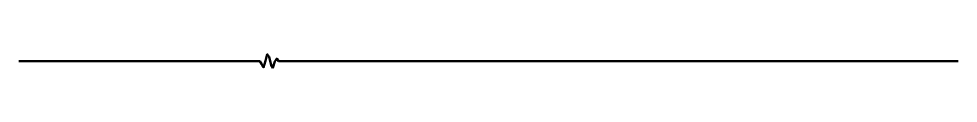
# Model space of a CAD drawing. Extents: x -47 to 452, y 172 to 669.
# Drawn here: x -47.1 to 451.9, y 172.5 to 179.7 of the extents above; entities that cross this region are included whole.
import ezdxf

# ---------------------------------------------------------------- set-up
doc = ezdxf.new("R2010")
doc.units = 0
doc.header["$MEASUREMENT"] = 0
doc.layers.add('Capa 1', color=7, linetype='Continuous', lineweight=0)

# ---------------------------------------------------------------- blocks, each defined once
blk = doc.blocks.new('Block_0')
at = {"layer": 'Capa 1', "color": 18, "lineweight": 50, "true_color": 0x000000}
blk.add_open_spline([(-47.14, 176.06), (-47.14, 176.06), (-46.14, 176.06), (-46.14, 176.06), (-46.14, 176.06), (-45.14, 176.06), (-45.14, 176.06), (-45.14, 176.06), (-44.14, 176.06), (-44.14, 176.06), (-44.14, 176.06), (-43.14, 176.06), (-43.14, 176.06), (-43.14, 176.06), (-42.14, 176.06), (-42.14, 176.06), (-42.14, 176.06), (-41.14, 176.06), (-41.14, 176.06), (-41.14, 176.06), (-40.14, 176.06), (-40.14, 176.06), (-40.14, 176.06), (-39.14, 176.06), (-39.14, 176.06), (-39.14, 176.06), (-38.14, 176.06), (-38.14, 176.06), (-38.14, 176.06), (-37.14, 176.06), (-37.14, 176.06), (-37.14, 176.06), (-36.14, 176.06), (-36.14, 176.06), (-36.14, 176.06), (-35.14, 176.06), (-35.14, 176.06), (-35.14, 176.06), (-34.14, 176.06), (-34.14, 176.06), (-34.14, 176.06), (-33.14, 176.06), (-33.14, 176.06), (-33.14, 176.06), (-32.14, 176.06), (-32.14, 176.06), (-32.14, 176.06), (-31.14, 176.06), (-31.14, 176.06), (-31.14, 176.06), (-30.14, 176.06), (-30.14, 176.06), (-30.14, 176.06), (-29.14, 176.06), (-29.14, 176.06), (-29.14, 176.06), (-28.14, 176.06), (-28.14, 176.06), (-28.14, 176.06), (-27.14, 176.06), (-27.14, 176.06), (-27.14, 176.06), (-26.14, 176.06), (-26.14, 176.06), (-26.14, 176.06), (-25.14, 176.06), (-25.14, 176.06), (-25.14, 176.06), (-24.14, 176.06), (-24.14, 176.06), (-24.14, 176.06), (-23.14, 176.06), (-23.14, 176.06), (-23.14, 176.06), (-22.14, 176.06), (-22.14, 176.06), (-22.14, 176.06), (-21.14, 176.06), (-21.14, 176.06), (-21.14, 176.06), (-20.14, 176.06), (-20.14, 176.06), (-20.14, 176.06), (-19.14, 176.06), (-19.14, 176.06), (-19.14, 176.06), (-18.14, 176.06), (-18.14, 176.06), (-18.14, 176.06), (-17.14, 176.06), (-17.14, 176.06), (-17.14, 176.06), (-16.14, 176.06), (-16.14, 176.06), (-16.14, 176.06), (-15.14, 176.06), (-15.14, 176.06), (-15.14, 176.06), (-14.14, 176.06), (-14.14, 176.06), (-14.14, 176.06), (-13.14, 176.06), (-13.14, 176.06), (-13.14, 176.06), (-12.14, 176.06), (-12.14, 176.06), (-12.14, 176.06), (-11.14, 176.06), (-11.14, 176.06), (-11.14, 176.06), (-10.14, 176.06), (-10.14, 176.06), (-10.14, 176.06), (-9.14, 176.06), (-9.14, 176.06), (-9.14, 176.06), (-8.14, 176.06), (-8.14, 176.06), (-8.14, 176.06), (-7.14, 176.06), (-7.14, 176.06), (-7.14, 176.06), (-6.14, 176.06), (-6.14, 176.06), (-6.14, 176.06), (-5.14, 176.06), (-5.14, 176.06), (-5.14, 176.06), (-4.14, 176.06), (-4.14, 176.06), (-4.14, 176.06), (-3.14, 176.06), (-3.14, 176.06), (-3.14, 176.06), (-2.14, 176.06), (-2.14, 176.06), (-2.14, 176.06), (-1.14, 176.06), (-1.14, 176.06), (-1.14, 176.06), (-0.14, 176.06), (-0.14, 176.06), (-0.14, 176.06), (0.86, 176.06), (0.86, 176.06), (0.86, 176.06), (1.86, 176.06), (1.86, 176.06), (1.86, 176.06), (2.86, 176.06), (2.86, 176.06), (2.86, 176.06), (3.86, 176.06), (3.86, 176.06), (3.86, 176.06), (4.86, 176.06), (4.86, 176.06), (4.86, 176.06), (5.86, 176.06), (5.86, 176.06), (5.86, 176.06), (6.86, 176.06), (6.86, 176.06), (6.86, 176.06), (7.86, 176.06), (7.86, 176.06), (7.86, 176.06), (8.86, 176.06), (8.86, 176.06), (8.86, 176.06), (9.86, 176.06), (9.86, 176.06), (9.86, 176.06), (10.86, 176.06), (10.86, 176.06), (10.86, 176.06), (11.86, 176.06), (11.86, 176.06), (11.86, 176.06), (12.86, 176.06), (12.86, 176.06), (12.86, 176.06), (13.86, 176.06), (13.86, 176.06), (13.86, 176.06), (14.86, 176.06), (14.86, 176.06), (14.86, 176.06), (15.86, 176.06), (15.86, 176.06), (15.86, 176.06), (16.86, 176.06), (16.86, 176.06), (16.86, 176.06), (17.86, 176.06), (17.86, 176.06), (17.86, 176.06), (18.86, 176.06), (18.86, 176.06), (18.86, 176.06), (19.86, 176.06), (19.86, 176.06), (19.86, 176.06), (20.86, 176.06), (20.86, 176.06), (20.86, 176.06), (21.86, 176.06), (21.86, 176.06), (21.86, 176.06), (22.86, 176.06), (22.86, 176.06), (22.86, 176.06), (23.86, 176.06), (23.86, 176.06), (23.86, 176.06), (24.86, 176.06), (24.86, 176.06), (24.86, 176.06), (25.86, 176.06), (25.86, 176.06), (25.86, 176.06), (26.86, 176.06), (26.86, 176.06), (26.86, 176.06), (27.86, 176.06), (27.86, 176.06), (27.86, 176.06), (28.86, 176.06), (28.86, 176.06), (28.86, 176.06), (29.86, 176.06), (29.86, 176.06), (29.86, 176.06), (30.86, 176.06), (30.86, 176.06), (30.86, 176.06), (31.86, 176.06), (31.86, 176.06), (31.86, 176.06), (32.86, 176.06), (32.86, 176.06), (32.86, 176.06), (33.86, 176.06), (33.86, 176.06), (33.86, 176.06), (34.86, 176.06), (34.86, 176.06), (34.86, 176.06), (35.86, 176.06), (35.86, 176.06), (35.86, 176.06), (36.86, 176.06), (36.86, 176.06), (36.86, 176.06), (37.86, 176.06), (37.86, 176.06), (37.86, 176.06), (38.86, 176.06), (38.86, 176.06), (38.86, 176.06), (39.86, 176.06), (39.86, 176.06), (39.86, 176.06), (40.86, 176.06), (40.86, 176.06), (40.86, 176.06), (41.86, 176.06), (41.86, 176.06), (41.86, 176.06), (42.86, 176.06), (42.86, 176.06), (42.86, 176.06), (43.86, 176.06), (43.86, 176.06), (43.86, 176.06), (44.86, 176.06), (44.86, 176.06), (44.86, 176.06), (45.86, 176.06), (45.86, 176.06), (45.86, 176.06), (46.86, 176.06), (46.86, 176.06), (46.86, 176.06), (47.86, 176.06), (47.86, 176.06), (47.86, 176.06), (48.86, 176.06), (48.86, 176.06), (48.86, 176.06), (49.86, 176.06), (49.86, 176.06), (49.86, 176.06), (50.86, 176.06), (50.86, 176.06), (50.86, 176.06), (51.86, 176.06), (51.86, 176.06), (51.86, 176.06), (52.86, 176.06), (52.86, 176.06), (52.86, 176.06), (53.86, 176.06), (53.86, 176.06), (53.86, 176.06), (54.86, 176.06), (54.86, 176.06), (54.86, 176.06), (55.86, 176.06), (55.86, 176.06), (55.86, 176.06), (56.86, 176.06), (56.86, 176.06), (56.86, 176.06), (57.86, 176.06), (57.86, 176.06), (57.86, 176.06), (58.86, 176.06), (58.86, 176.06), (58.86, 176.06), (59.86, 176.06), (59.86, 176.06), (59.86, 176.06), (60.86, 176.06), (60.86, 176.06), (60.86, 176.06), (61.86, 176.06), (61.86, 176.06), (61.86, 176.06), (62.86, 176.06), (62.86, 176.06), (62.86, 176.06), (63.86, 176.06), (63.86, 176.06), (63.86, 176.06), (64.86, 176.06), (64.86, 176.06), (64.86, 176.06), (65.86, 176.06), (65.86, 176.06), (65.86, 176.06), (66.86, 176.06), (66.86, 176.06), (66.86, 176.06), (67.86, 176.06), (67.86, 176.06), (67.86, 176.06), (68.86, 176.06), (68.86, 176.06), (68.86, 176.06), (69.86, 176.06), (69.86, 176.06), (69.86, 176.06), (70.86, 176.06), (70.86, 176.06), (70.86, 176.06), (71.86, 176.06), (71.86, 176.06), (71.86, 176.06), (72.86, 176.06), (72.86, 176.06), (72.86, 176.06), (73.86, 176.06), (73.86, 176.06), (73.86, 176.06), (74.86, 176.06), (74.86, 176.06), (74.86, 176.06), (75.86, 176.06), (75.86, 176.06), (75.86, 176.06), (76.86, 176.06), (76.86, 176.06), (76.86, 176.06), (77.86, 176.06), (77.86, 176.06), (77.86, 176.06), (78.86, 176.06), (78.86, 176.06), (78.86, 176.06), (79.86, 176.06), (79.86, 176.06), (79.86, 176.06), (80.86, 176.06), (80.86, 176.06), (80.86, 176.06), (81.86, 174.66), (81.86, 174.66), (81.86, 174.66), (82.86, 172.67), (82.86, 172.67), (82.86, 172.67), (83.86, 176.12), (83.86, 176.12), (83.86, 176.12), (84.86, 179.66), (84.86, 179.66), (84.86, 179.66), (85.86, 178.22), (85.86, 178.22), (85.86, 178.22), (86.86, 173.81), (86.86, 173.81), (86.86, 173.81), (87.86, 172.5), (87.86, 172.5), (87.86, 172.5), (88.86, 175.84), (88.86, 175.84), (88.86, 175.84), (89.86, 177.36), (89.86, 177.36), (89.86, 177.36), (90.86, 176.06), (90.86, 176.06), (90.86, 176.06), (91.86, 176.06), (91.86, 176.06), (91.86, 176.06), (92.86, 176.06), (92.86, 176.06), (92.86, 176.06), (93.86, 176.06), (93.86, 176.06), (93.86, 176.06), (94.86, 176.06), (94.86, 176.06), (94.86, 176.06), (95.86, 176.06), (95.86, 176.06), (95.86, 176.06), (96.86, 176.06), (96.86, 176.06), (96.86, 176.06), (97.86, 176.06), (97.86, 176.06), (97.86, 176.06), (98.86, 176.06), (98.86, 176.06), (98.86, 176.06), (99.86, 176.06), (99.86, 176.06), (99.86, 176.06), (100.86, 176.06), (100.86, 176.06), (100.86, 176.06), (101.86, 176.06), (101.86, 176.06), (101.86, 176.06), (102.86, 176.06), (102.86, 176.06), (102.86, 176.06), (103.86, 176.06), (103.86, 176.06), (103.86, 176.06), (104.86, 176.06), (104.86, 176.06), (104.86, 176.06), (105.86, 176.06), (105.86, 176.06), (105.86, 176.06), (106.86, 176.06), (106.86, 176.06), (106.86, 176.06), (107.86, 176.06), (107.86, 176.06), (107.86, 176.06), (108.86, 176.06), (108.86, 176.06), (108.86, 176.06), (109.86, 176.06), (109.86, 176.06), (109.86, 176.06), (110.86, 176.06), (110.86, 176.06), (110.86, 176.06), (111.86, 176.06), (111.86, 176.06), (111.86, 176.06), (112.86, 176.06), (112.86, 176.06), (112.86, 176.06), (113.86, 176.06), (113.86, 176.06), (113.86, 176.06), (114.86, 176.06), (114.86, 176.06), (114.86, 176.06), (115.86, 176.06), (115.86, 176.06), (115.86, 176.06), (116.86, 176.06), (116.86, 176.06), (116.86, 176.06), (117.86, 176.06), (117.86, 176.06), (117.86, 176.06), (118.86, 176.06), (118.86, 176.06), (118.86, 176.06), (119.86, 176.06), (119.86, 176.06), (119.86, 176.06), (120.86, 176.06), (120.86, 176.06), (120.86, 176.06), (121.86, 176.06), (121.86, 176.06), (121.86, 176.06), (122.86, 176.06), (122.86, 176.06), (122.86, 176.06), (123.86, 176.06), (123.86, 176.06), (123.86, 176.06), (124.86, 176.06), (124.86, 176.06), (124.86, 176.06), (125.86, 176.06), (125.86, 176.06), (125.86, 176.06), (126.86, 176.06), (126.86, 176.06), (126.86, 176.06), (127.86, 176.06), (127.86, 176.06), (127.86, 176.06), (128.86, 176.06), (128.86, 176.06), (128.86, 176.06), (129.86, 176.06), (129.86, 176.06), (129.86, 176.06), (130.86, 176.06), (130.86, 176.06), (130.86, 176.06), (131.86, 176.06), (131.86, 176.06), (131.86, 176.06), (132.86, 176.06), (132.86, 176.06), (132.86, 176.06), (133.86, 176.06), (133.86, 176.06), (133.86, 176.06), (134.86, 176.06), (134.86, 176.06), (134.86, 176.06), (135.86, 176.06), (135.86, 176.06), (135.86, 176.06), (136.86, 176.06), (136.86, 176.06), (136.86, 176.06), (137.86, 176.06), (137.86, 176.06), (137.86, 176.06), (138.86, 176.06), (138.86, 176.06), (138.86, 176.06), (139.86, 176.06), (139.86, 176.06), (139.86, 176.06), (140.86, 176.06), (140.86, 176.06), (140.86, 176.06), (141.86, 176.06), (141.86, 176.06), (141.86, 176.06), (142.86, 176.06), (142.86, 176.06), (142.86, 176.06), (143.86, 176.06), (143.86, 176.06), (143.86, 176.06), (144.86, 176.06), (144.86, 176.06), (144.86, 176.06), (145.86, 176.06), (145.86, 176.06), (145.86, 176.06), (146.86, 176.06), (146.86, 176.06), (146.86, 176.06), (147.86, 176.06), (147.86, 176.06), (147.86, 176.06), (148.86, 176.06), (148.86, 176.06), (148.86, 176.06), (149.86, 176.06), (149.86, 176.06), (149.86, 176.06), (150.86, 176.06), (150.86, 176.06), (150.86, 176.06), (151.86, 176.06), (151.86, 176.06), (151.86, 176.06), (152.86, 176.06), (152.86, 176.06), (152.86, 176.06), (153.86, 176.06), (153.86, 176.06), (153.86, 176.06), (154.86, 176.06), (154.86, 176.06), (154.86, 176.06), (155.86, 176.06), (155.86, 176.06), (155.86, 176.06), (156.86, 176.06), (156.86, 176.06), (156.86, 176.06), (157.86, 176.06), (157.86, 176.06), (157.86, 176.06), (158.86, 176.06), (158.86, 176.06), (158.86, 176.06), (159.86, 176.06), (159.86, 176.06), (159.86, 176.06), (160.86, 176.06), (160.86, 176.06), (160.86, 176.06), (161.86, 176.06), (161.86, 176.06), (161.86, 176.06), (162.86, 176.06), (162.86, 176.06), (162.86, 176.06), (163.86, 176.06), (163.86, 176.06), (163.86, 176.06), (164.86, 176.06), (164.86, 176.06), (164.86, 176.06), (165.86, 176.06), (165.86, 176.06), (165.86, 176.06), (166.86, 176.06), (166.86, 176.06), (166.86, 176.06), (167.86, 176.06), (167.86, 176.06), (167.86, 176.06), (168.86, 176.06), (168.86, 176.06), (168.86, 176.06), (169.86, 176.06), (169.86, 176.06), (169.86, 176.06), (170.86, 176.06), (170.86, 176.06), (170.86, 176.06), (171.86, 176.06), (171.86, 176.06), (171.86, 176.06), (172.86, 176.06), (172.86, 176.06), (172.86, 176.06), (173.86, 176.06), (173.86, 176.06), (173.86, 176.06), (174.86, 176.06), (174.86, 176.06), (174.86, 176.06), (175.86, 176.06), (175.86, 176.06), (175.86, 176.06), (176.86, 176.06), (176.86, 176.06), (176.86, 176.06), (177.86, 176.06), (177.86, 176.06), (177.86, 176.06), (178.86, 176.06), (178.86, 176.06), (178.86, 176.06), (179.86, 176.06), (179.86, 176.06), (179.86, 176.06), (180.86, 176.06), (180.86, 176.06), (180.86, 176.06), (181.86, 176.06), (181.86, 176.06), (181.86, 176.06), (182.86, 176.06), (182.86, 176.06), (182.86, 176.06), (183.86, 176.06), (183.86, 176.06), (183.86, 176.06), (184.86, 176.06), (184.86, 176.06), (184.86, 176.06), (185.86, 176.06), (185.86, 176.06), (185.86, 176.06), (186.86, 176.06), (186.86, 176.06), (186.86, 176.06), (187.86, 176.06), (187.86, 176.06), (187.86, 176.06), (188.86, 176.06), (188.86, 176.06), (188.86, 176.06), (189.86, 176.06), (189.86, 176.06), (189.86, 176.06), (190.86, 176.06), (190.86, 176.06), (190.86, 176.06), (191.86, 176.06), (191.86, 176.06), (191.86, 176.06), (192.86, 176.06), (192.86, 176.06), (192.86, 176.06), (193.86, 176.06), (193.86, 176.06), (193.86, 176.06), (194.86, 176.06), (194.86, 176.06), (194.86, 176.06), (195.86, 176.06), (195.86, 176.06), (195.86, 176.06), (196.86, 176.06), (196.86, 176.06), (196.86, 176.06), (197.86, 176.06), (197.86, 176.06), (197.86, 176.06), (198.86, 176.06), (198.86, 176.06), (198.86, 176.06), (199.86, 176.06), (199.86, 176.06), (199.86, 176.06), (200.86, 176.06), (200.86, 176.06), (200.86, 176.06), (201.86, 176.06), (201.86, 176.06), (201.86, 176.06), (202.86, 176.06), (202.86, 176.06), (202.86, 176.06), (203.86, 176.06), (203.86, 176.06), (203.86, 176.06), (204.86, 176.06), (204.86, 176.06), (204.86, 176.06), (205.86, 176.06), (205.86, 176.06), (205.86, 176.06), (206.86, 176.06), (206.86, 176.06), (206.86, 176.06), (207.86, 176.06), (207.86, 176.06), (207.86, 176.06), (208.86, 176.06), (208.86, 176.06), (208.86, 176.06), (209.86, 176.06), (209.86, 176.06), (209.86, 176.06), (210.86, 176.06), (210.86, 176.06), (210.86, 176.06), (211.86, 176.06), (211.86, 176.06), (211.86, 176.06), (212.86, 176.06), (212.86, 176.06), (212.86, 176.06), (213.86, 176.06), (213.86, 176.06), (213.86, 176.06), (214.86, 176.06), (214.86, 176.06), (214.86, 176.06), (215.86, 176.06), (215.86, 176.06), (215.86, 176.06), (216.86, 176.06), (216.86, 176.06), (216.86, 176.06), (217.86, 176.06), (217.86, 176.06), (217.86, 176.06), (218.86, 176.06), (218.86, 176.06), (218.86, 176.06), (219.86, 176.06), (219.86, 176.06), (219.86, 176.06), (220.86, 176.06), (220.86, 176.06), (220.86, 176.06), (221.86, 176.06), (221.86, 176.06), (221.86, 176.06), (222.86, 176.06), (222.86, 176.06), (222.86, 176.06), (223.86, 176.06), (223.86, 176.06), (223.86, 176.06), (224.86, 176.06), (224.86, 176.06), (224.86, 176.06), (225.86, 176.06), (225.86, 176.06), (225.86, 176.06), (226.86, 176.06), (226.86, 176.06), (226.86, 176.06), (227.86, 176.06), (227.86, 176.06), (227.86, 176.06), (228.86, 176.06), (228.86, 176.06), (228.86, 176.06), (229.86, 176.06), (229.86, 176.06), (229.86, 176.06), (230.86, 176.06), (230.86, 176.06), (230.86, 176.06), (231.86, 176.06), (231.86, 176.06), (231.86, 176.06), (232.86, 176.06), (232.86, 176.06), (232.86, 176.06), (233.86, 176.06), (233.86, 176.06), (233.86, 176.06), (234.86, 176.06), (234.86, 176.06), (234.86, 176.06), (235.86, 176.06), (235.86, 176.06), (235.86, 176.06), (236.86, 176.06), (236.86, 176.06), (236.86, 176.06), (237.86, 176.06), (237.86, 176.06), (237.86, 176.06), (238.86, 176.06), (238.86, 176.06), (238.86, 176.06), (239.86, 176.06), (239.86, 176.06), (239.86, 176.06), (240.86, 176.06), (240.86, 176.06), (240.86, 176.06), (241.86, 176.06), (241.86, 176.06), (241.86, 176.06), (242.86, 176.06), (242.86, 176.06), (242.86, 176.06), (243.86, 176.06), (243.86, 176.06), (243.86, 176.06), (244.86, 176.06), (244.86, 176.06), (244.86, 176.06), (245.86, 176.06), (245.86, 176.06), (245.86, 176.06), (246.86, 176.06), (246.86, 176.06), (246.86, 176.06), (247.86, 176.06), (247.86, 176.06), (247.86, 176.06), (248.86, 176.06), (248.86, 176.06), (248.86, 176.06), (249.86, 176.06), (249.86, 176.06), (249.86, 176.06), (250.86, 176.06), (250.86, 176.06), (250.86, 176.06), (251.86, 176.06), (251.86, 176.06), (251.86, 176.06), (252.86, 176.06), (252.86, 176.06), (252.86, 176.06), (253.86, 176.06), (253.86, 176.06), (253.86, 176.06), (254.86, 176.06), (254.86, 176.06), (254.86, 176.06), (255.86, 176.06), (255.86, 176.06), (255.86, 176.06), (256.86, 176.06), (256.86, 176.06), (256.86, 176.06), (257.86, 176.06), (257.86, 176.06), (257.86, 176.06), (258.86, 176.06), (258.86, 176.06), (258.86, 176.06), (259.86, 176.06), (259.86, 176.06), (259.86, 176.06), (260.86, 176.06), (260.86, 176.06), (260.86, 176.06), (261.86, 176.06), (261.86, 176.06), (261.86, 176.06), (262.86, 176.06), (262.86, 176.06), (262.86, 176.06), (263.86, 176.06), (263.86, 176.06), (263.86, 176.06), (264.86, 176.06), (264.86, 176.06), (264.86, 176.06), (265.86, 176.06), (265.86, 176.06), (265.86, 176.06), (266.86, 176.06), (266.86, 176.06), (266.86, 176.06), (267.86, 176.06), (267.86, 176.06), (267.86, 176.06), (268.86, 176.06), (268.86, 176.06), (268.86, 176.06), (269.86, 176.06), (269.86, 176.06), (269.86, 176.06), (270.86, 176.06), (270.86, 176.06), (270.86, 176.06), (271.86, 176.06), (271.86, 176.06), (271.86, 176.06), (272.86, 176.06), (272.86, 176.06), (272.86, 176.06), (273.86, 176.06), (273.86, 176.06), (273.86, 176.06), (274.86, 176.06), (274.86, 176.06), (274.86, 176.06), (275.86, 176.06), (275.86, 176.06), (275.86, 176.06), (276.86, 176.06), (276.86, 176.06), (276.86, 176.06), (277.86, 176.06), (277.86, 176.06), (277.86, 176.06), (278.86, 176.06), (278.86, 176.06), (278.86, 176.06), (279.86, 176.06), (279.86, 176.06), (279.86, 176.06), (280.86, 176.06), (280.86, 176.06), (280.86, 176.06), (281.86, 176.06), (281.86, 176.06), (281.86, 176.06), (282.86, 176.06), (282.86, 176.06), (282.86, 176.06), (283.86, 176.06), (283.86, 176.06), (283.86, 176.06), (284.86, 176.06), (284.86, 176.06), (284.86, 176.06), (285.86, 176.06), (285.86, 176.06), (285.86, 176.06), (286.86, 176.06), (286.86, 176.06), (286.86, 176.06), (287.86, 176.06), (287.86, 176.06), (287.86, 176.06), (288.86, 176.06), (288.86, 176.06), (288.86, 176.06), (289.86, 176.06), (289.86, 176.06), (289.86, 176.06), (290.86, 176.06), (290.86, 176.06), (290.86, 176.06), (291.86, 176.06), (291.86, 176.06), (291.86, 176.06), (292.86, 176.06), (292.86, 176.06), (292.86, 176.06), (293.86, 176.06), (293.86, 176.06), (293.86, 176.06), (294.86, 176.06), (294.86, 176.06), (294.86, 176.06), (295.86, 176.06), (295.86, 176.06), (295.86, 176.06), (296.86, 176.06), (296.86, 176.06), (296.86, 176.06), (297.86, 176.06), (297.86, 176.06), (297.86, 176.06), (298.86, 176.06), (298.86, 176.06), (298.86, 176.06), (299.86, 176.06), (299.86, 176.06), (299.86, 176.06), (300.86, 176.06), (300.86, 176.06), (300.86, 176.06), (301.86, 176.06), (301.86, 176.06), (301.86, 176.06), (302.86, 176.06), (302.86, 176.06), (302.86, 176.06), (303.86, 176.06), (303.86, 176.06), (303.86, 176.06), (304.86, 176.06), (304.86, 176.06), (304.86, 176.06), (305.86, 176.06), (305.86, 176.06), (305.86, 176.06), (306.86, 176.06), (306.86, 176.06), (306.86, 176.06), (307.86, 176.06), (307.86, 176.06), (307.86, 176.06), (308.86, 176.06), (308.86, 176.06), (308.86, 176.06), (309.86, 176.06), (309.86, 176.06), (309.86, 176.06), (310.86, 176.06), (310.86, 176.06), (310.86, 176.06), (311.86, 176.06), (311.86, 176.06), (311.86, 176.06), (312.86, 176.06), (312.86, 176.06), (312.86, 176.06), (313.86, 176.06), (313.86, 176.06), (313.86, 176.06), (314.86, 176.06), (314.86, 176.06), (314.86, 176.06), (315.86, 176.06), (315.86, 176.06), (315.86, 176.06), (316.86, 176.06), (316.86, 176.06), (316.86, 176.06), (317.86, 176.06), (317.86, 176.06), (317.86, 176.06), (318.86, 176.06), (318.86, 176.06), (318.86, 176.06), (319.86, 176.06), (319.86, 176.06), (319.86, 176.06), (320.86, 176.06), (320.86, 176.06), (320.86, 176.06), (321.86, 176.06), (321.86, 176.06), (321.86, 176.06), (322.86, 176.06), (322.86, 176.06), (322.86, 176.06), (323.86, 176.06), (323.86, 176.06), (323.86, 176.06), (324.86, 176.06), (324.86, 176.06), (324.86, 176.06), (325.86, 176.06), (325.86, 176.06), (325.86, 176.06), (326.86, 176.06), (326.86, 176.06), (326.86, 176.06), (327.86, 176.06), (327.86, 176.06), (327.86, 176.06), (328.86, 176.06), (328.86, 176.06), (328.86, 176.06), (329.86, 176.06), (329.86, 176.06), (329.86, 176.06), (330.86, 176.06), (330.86, 176.06), (330.86, 176.06), (331.86, 176.06), (331.86, 176.06), (331.86, 176.06), (332.86, 176.06), (332.86, 176.06), (332.86, 176.06), (333.86, 176.06), (333.86, 176.06), (333.86, 176.06), (334.86, 176.06), (334.86, 176.06), (334.86, 176.06), (335.86, 176.06), (335.86, 176.06), (335.86, 176.06), (336.86, 176.06), (336.86, 176.06), (336.86, 176.06), (337.86, 176.06), (337.86, 176.06), (337.86, 176.06), (338.86, 176.06), (338.86, 176.06), (338.86, 176.06), (339.86, 176.06), (339.86, 176.06), (339.86, 176.06), (340.86, 176.06), (340.86, 176.06), (340.86, 176.06), (341.86, 176.06), (341.86, 176.06), (341.86, 176.06), (342.86, 176.06), (342.86, 176.06), (342.86, 176.06), (343.86, 176.06), (343.86, 176.06), (343.86, 176.06), (344.86, 176.06), (344.86, 176.06), (344.86, 176.06), (345.86, 176.06), (345.86, 176.06), (345.86, 176.06), (346.86, 176.06), (346.86, 176.06), (346.86, 176.06), (347.86, 176.06), (347.86, 176.06), (347.86, 176.06), (348.86, 176.06), (348.86, 176.06), (348.86, 176.06), (349.86, 176.06), (349.86, 176.06), (349.86, 176.06), (350.86, 176.06), (350.86, 176.06), (350.86, 176.06), (351.86, 176.06), (351.86, 176.06), (351.86, 176.06), (352.86, 176.06), (352.86, 176.06), (352.86, 176.06), (353.86, 176.06), (353.86, 176.06), (353.86, 176.06), (354.86, 176.06), (354.86, 176.06), (354.86, 176.06), (355.86, 176.06), (355.86, 176.06), (355.86, 176.06), (356.86, 176.06), (356.86, 176.06), (356.86, 176.06), (357.86, 176.06), (357.86, 176.06), (357.86, 176.06), (358.86, 176.06), (358.86, 176.06), (358.86, 176.06), (359.86, 176.06), (359.86, 176.06), (359.86, 176.06), (360.86, 176.06), (360.86, 176.06), (360.86, 176.06), (361.86, 176.06), (361.86, 176.06), (361.86, 176.06), (362.86, 176.06), (362.86, 176.06), (362.86, 176.06), (363.86, 176.06), (363.86, 176.06), (363.86, 176.06), (364.86, 176.06), (364.86, 176.06), (364.86, 176.06), (365.86, 176.06), (365.86, 176.06), (365.86, 176.06), (366.86, 176.06), (366.86, 176.06), (366.86, 176.06), (367.86, 176.06), (367.86, 176.06), (367.86, 176.06), (368.86, 176.06), (368.86, 176.06), (368.86, 176.06), (369.86, 176.06), (369.86, 176.06), (369.86, 176.06), (370.86, 176.06), (370.86, 176.06), (370.86, 176.06), (371.86, 176.06), (371.86, 176.06), (371.86, 176.06), (372.86, 176.06), (372.86, 176.06), (372.86, 176.06), (373.86, 176.06), (373.86, 176.06), (373.86, 176.06), (374.86, 176.06), (374.86, 176.06), (374.86, 176.06), (375.86, 176.06), (375.86, 176.06), (375.86, 176.06), (376.86, 176.06), (376.86, 176.06), (376.86, 176.06), (377.86, 176.06), (377.86, 176.06), (377.86, 176.06), (378.86, 176.06), (378.86, 176.06), (378.86, 176.06), (379.86, 176.06), (379.86, 176.06), (379.86, 176.06), (380.86, 176.06), (380.86, 176.06), (380.86, 176.06), (381.86, 176.06), (381.86, 176.06), (381.86, 176.06), (382.86, 176.06), (382.86, 176.06), (382.86, 176.06), (383.86, 176.06), (383.86, 176.06), (383.86, 176.06), (384.86, 176.06), (384.86, 176.06), (384.86, 176.06), (385.86, 176.06), (385.86, 176.06), (385.86, 176.06), (386.86, 176.06), (386.86, 176.06), (386.86, 176.06), (387.86, 176.06), (387.86, 176.06), (387.86, 176.06), (388.86, 176.06), (388.86, 176.06), (388.86, 176.06), (389.86, 176.06), (389.86, 176.06), (389.86, 176.06), (390.86, 176.06), (390.86, 176.06), (390.86, 176.06), (391.86, 176.06), (391.86, 176.06), (391.86, 176.06), (392.86, 176.06), (392.86, 176.06), (392.86, 176.06), (393.86, 176.06), (393.86, 176.06), (393.86, 176.06), (394.86, 176.06), (394.86, 176.06), (394.86, 176.06), (395.86, 176.06), (395.86, 176.06), (395.86, 176.06), (396.86, 176.06), (396.86, 176.06), (396.86, 176.06), (397.86, 176.06), (397.86, 176.06), (397.86, 176.06), (398.86, 176.06), (398.86, 176.06), (398.86, 176.06), (399.86, 176.06), (399.86, 176.06), (399.86, 176.06), (400.86, 176.06), (400.86, 176.06), (400.86, 176.06), (401.86, 176.06), (401.86, 176.06), (401.86, 176.06), (402.86, 176.06), (402.86, 176.06), (402.86, 176.06), (403.86, 176.06), (403.86, 176.06), (403.86, 176.06), (404.86, 176.06), (404.86, 176.06), (404.86, 176.06), (405.86, 176.06), (405.86, 176.06), (405.86, 176.06), (406.86, 176.06), (406.86, 176.06), (406.86, 176.06), (407.86, 176.06), (407.86, 176.06), (407.86, 176.06), (408.86, 176.06), (408.86, 176.06), (408.86, 176.06), (409.86, 176.06), (409.86, 176.06), (409.86, 176.06), (410.86, 176.06), (410.86, 176.06), (410.86, 176.06), (411.86, 176.06), (411.86, 176.06), (411.86, 176.06), (412.86, 176.06), (412.86, 176.06), (412.86, 176.06), (413.86, 176.06), (413.86, 176.06), (413.86, 176.06), (414.86, 176.06), (414.86, 176.06), (414.86, 176.06), (415.86, 176.06), (415.86, 176.06), (415.86, 176.06), (416.86, 176.06), (416.86, 176.06), (416.86, 176.06), (417.86, 176.06), (417.86, 176.06), (417.86, 176.06), (418.86, 176.06), (418.86, 176.06), (418.86, 176.06), (419.86, 176.06), (419.86, 176.06), (419.86, 176.06), (420.86, 176.06), (420.86, 176.06), (420.86, 176.06), (421.86, 176.06), (421.86, 176.06), (421.86, 176.06), (422.86, 176.06), (422.86, 176.06), (422.86, 176.06), (423.86, 176.06), (423.86, 176.06), (423.86, 176.06), (424.86, 176.06), (424.86, 176.06), (424.86, 176.06), (425.86, 176.06), (425.86, 176.06), (425.86, 176.06), (426.86, 176.06), (426.86, 176.06), (426.86, 176.06), (427.86, 176.06), (427.86, 176.06), (427.86, 176.06), (428.86, 176.06), (428.86, 176.06), (428.86, 176.06), (429.86, 176.06), (429.86, 176.06), (429.86, 176.06), (430.86, 176.06), (430.86, 176.06), (430.86, 176.06), (431.86, 176.06), (431.86, 176.06), (431.86, 176.06), (432.86, 176.06), (432.86, 176.06), (432.86, 176.06), (433.86, 176.06), (433.86, 176.06), (433.86, 176.06), (434.86, 176.06), (434.86, 176.06), (434.86, 176.06), (435.86, 176.06), (435.86, 176.06), (435.86, 176.06), (436.86, 176.06), (436.86, 176.06), (436.86, 176.06), (437.86, 176.06), (437.86, 176.06), (437.86, 176.06), (438.86, 176.06), (438.86, 176.06), (438.86, 176.06), (439.86, 176.06), (439.86, 176.06), (439.86, 176.06), (440.86, 176.06), (440.86, 176.06), (440.86, 176.06), (441.86, 176.06), (441.86, 176.06), (441.86, 176.06), (442.86, 176.06), (442.86, 176.06), (442.86, 176.06), (443.86, 176.06), (443.86, 176.06), (443.86, 176.06), (444.86, 176.06), (444.86, 176.06), (444.86, 176.06), (445.86, 176.06), (445.86, 176.06), (445.86, 176.06), (446.86, 176.06), (446.86, 176.06), (446.86, 176.06), (447.86, 176.06), (447.86, 176.06), (447.86, 176.06), (448.86, 176.06), (448.86, 176.06), (448.86, 176.06), (449.86, 176.06), (449.86, 176.06), (449.86, 176.06), (450.86, 176.06), (450.86, 176.06), (450.86, 176.06), (451.86, 176.06), (451.86, 176.06)], degree=3, knots=[0, 0, 0, 0, 1, 1, 1, 2, 2, 2, 3, 3, 3, 4, 4, 4, 5, 5, 5, 6, 6, 6, 7, 7, 7, 8, 8, 8, 9, 9, 9, 10, 10, 10, 11, 11, 11, 12, 12, 12, 13, 13, 13, 14, 14, 14, 15, 15, 15, 16, 16, 16, 17, 17, 17, 18, 18, 18, 19, 19, 19, 20, 20, 20, 21, 21, 21, 22, 22, 22, 23, 23, 23, 24, 24, 24, 25, 25, 25, 26, 26, 26, 27, 27, 27, 28, 28, 28, 29, 29, 29, 30, 30, 30, 31, 31, 31, 32, 32, 32, 33, 33, 33, 34, 34, 34, 35, 35, 35, 36, 36, 36, 37, 37, 37, 38, 38, 38, 39, 39, 39, 40, 40, 40, 41, 41, 41, 42, 42, 42, 43, 43, 43, 44, 44, 44, 45, 45, 45, 46, 46, 46, 47, 47, 47, 48, 48, 48, 49, 49, 49, 50, 50, 50, 51, 51, 51, 52, 52, 52, 53, 53, 53, 54, 54, 54, 55, 55, 55, 56, 56, 56, 57, 57, 57, 58, 58, 58, 59, 59, 59, 60, 60, 60, 61, 61, 61, 62, 62, 62, 63, 63, 63, 64, 64, 64, 65, 65, 65, 66, 66, 66, 67, 67, 67, 68, 68, 68, 69, 69, 69, 70, 70, 70, 71, 71, 71, 72, 72, 72, 73, 73, 73, 74, 74, 74, 75, 75, 75, 76, 76, 76, 77, 77, 77, 78, 78, 78, 79, 79, 79, 80, 80, 80, 81, 81, 81, 82, 82, 82, 83, 83, 83, 84, 84, 84, 85, 85, 85, 86, 86, 86, 87, 87, 87, 88, 88, 88, 89, 89, 89, 90, 90, 90, 91, 91, 91, 92, 92, 92, 93, 93, 93, 94, 94, 94, 95, 95, 95, 96, 96, 96, 97, 97, 97, 98, 98, 98, 99, 99, 99, 100, 100, 100, 101, 101, 101, 102, 102, 102, 103, 103, 103, 104, 104, 104, 105, 105, 105, 106, 106, 106, 107, 107, 107, 108, 108, 108, 109, 109, 109, 110, 110, 110, 111, 111, 111, 112, 112, 112, 113, 113, 113, 114, 114, 114, 115, 115, 115, 116, 116, 116, 117, 117, 117, 118, 118, 118, 119, 119, 119, 120, 120, 120, 121, 121, 121, 122, 122, 122, 123, 123, 123, 124, 124, 124, 125, 125, 125, 126, 126, 126, 127, 127, 127, 128, 128, 128, 129, 129, 129, 130, 130, 130, 131, 131, 131, 132, 132, 132, 133, 133, 133, 134, 134, 134, 135, 135, 135, 136, 136, 136, 137, 137, 137, 138, 138, 138, 139, 139, 139, 140, 140, 140, 141, 141, 141, 142, 142, 142, 143, 143, 143, 144, 144, 144, 145, 145, 145, 146, 146, 146, 147, 147, 147, 148, 148, 148, 149, 149, 149, 150, 150, 150, 151, 151, 151, 152, 152, 152, 153, 153, 153, 154, 154, 154, 155, 155, 155, 156, 156, 156, 157, 157, 157, 158, 158, 158, 159, 159, 159, 160, 160, 160, 161, 161, 161, 162, 162, 162, 163, 163, 163, 164, 164, 164, 165, 165, 165, 166, 166, 166, 167, 167, 167, 168, 168, 168, 169, 169, 169, 170, 170, 170, 171, 171, 171, 172, 172, 172, 173, 173, 173, 174, 174, 174, 175, 175, 175, 176, 176, 176, 177, 177, 177, 178, 178, 178, 179, 179, 179, 180, 180, 180, 181, 181, 181, 182, 182, 182, 183, 183, 183, 184, 184, 184, 185, 185, 185, 186, 186, 186, 187, 187, 187, 188, 188, 188, 189, 189, 189, 190, 190, 190, 191, 191, 191, 192, 192, 192, 193, 193, 193, 194, 194, 194, 195, 195, 195, 196, 196, 196, 197, 197, 197, 198, 198, 198, 199, 199, 199, 200, 200, 200, 201, 201, 201, 202, 202, 202, 203, 203, 203, 204, 204, 204, 205, 205, 205, 206, 206, 206, 207, 207, 207, 208, 208, 208, 209, 209, 209, 210, 210, 210, 211, 211, 211, 212, 212, 212, 213, 213, 213, 214, 214, 214, 215, 215, 215, 216, 216, 216, 217, 217, 217, 218, 218, 218, 219, 219, 219, 220, 220, 220, 221, 221, 221, 222, 222, 222, 223, 223, 223, 224, 224, 224, 225, 225, 225, 226, 226, 226, 227, 227, 227, 228, 228, 228, 229, 229, 229, 230, 230, 230, 231, 231, 231, 232, 232, 232, 233, 233, 233, 234, 234, 234, 235, 235, 235, 236, 236, 236, 237, 237, 237, 238, 238, 238, 239, 239, 239, 240, 240, 240, 241, 241, 241, 242, 242, 242, 243, 243, 243, 244, 244, 244, 245, 245, 245, 246, 246, 246, 247, 247, 247, 248, 248, 248, 249, 249, 249, 250, 250, 250, 251, 251, 251, 252, 252, 252, 253, 253, 253, 254, 254, 254, 255, 255, 255, 256, 256, 256, 257, 257, 257, 258, 258, 258, 259, 259, 259, 260, 260, 260, 261, 261, 261, 262, 262, 262, 263, 263, 263, 264, 264, 264, 265, 265, 265, 266, 266, 266, 267, 267, 267, 268, 268, 268, 269, 269, 269, 270, 270, 270, 271, 271, 271, 272, 272, 272, 273, 273, 273, 274, 274, 274, 275, 275, 275, 276, 276, 276, 277, 277, 277, 278, 278, 278, 279, 279, 279, 280, 280, 280, 281, 281, 281, 282, 282, 282, 283, 283, 283, 284, 284, 284, 285, 285, 285, 286, 286, 286, 287, 287, 287, 288, 288, 288, 289, 289, 289, 290, 290, 290, 291, 291, 291, 292, 292, 292, 293, 293, 293, 294, 294, 294, 295, 295, 295, 296, 296, 296, 297, 297, 297, 298, 298, 298, 299, 299, 299, 300, 300, 300, 301, 301, 301, 302, 302, 302, 303, 303, 303, 304, 304, 304, 305, 305, 305, 306, 306, 306, 307, 307, 307, 308, 308, 308, 309, 309, 309, 310, 310, 310, 311, 311, 311, 312, 312, 312, 313, 313, 313, 314, 314, 314, 315, 315, 315, 316, 316, 316, 317, 317, 317, 318, 318, 318, 319, 319, 319, 320, 320, 320, 321, 321, 321, 322, 322, 322, 323, 323, 323, 324, 324, 324, 325, 325, 325, 326, 326, 326, 327, 327, 327, 328, 328, 328, 329, 329, 329, 330, 330, 330, 331, 331, 331, 332, 332, 332, 333, 333, 333, 334, 334, 334, 335, 335, 335, 336, 336, 336, 337, 337, 337, 338, 338, 338, 339, 339, 339, 340, 340, 340, 341, 341, 341, 342, 342, 342, 343, 343, 343, 344, 344, 344, 345, 345, 345, 346, 346, 346, 347, 347, 347, 348, 348, 348, 349, 349, 349, 350, 350, 350, 351, 351, 351, 352, 352, 352, 353, 353, 353, 354, 354, 354, 355, 355, 355, 356, 356, 356, 357, 357, 357, 358, 358, 358, 359, 359, 359, 360, 360, 360, 361, 361, 361, 362, 362, 362, 363, 363, 363, 364, 364, 364, 365, 365, 365, 366, 366, 366, 367, 367, 367, 368, 368, 368, 369, 369, 369, 370, 370, 370, 371, 371, 371, 372, 372, 372, 373, 373, 373, 374, 374, 374, 375, 375, 375, 376, 376, 376, 377, 377, 377, 378, 378, 378, 379, 379, 379, 380, 380, 380, 381, 381, 381, 382, 382, 382, 383, 383, 383, 384, 384, 384, 385, 385, 385, 386, 386, 386, 387, 387, 387, 388, 388, 388, 389, 389, 389, 390, 390, 390, 391, 391, 391, 392, 392, 392, 393, 393, 393, 394, 394, 394, 395, 395, 395, 396, 396, 396, 397, 397, 397, 398, 398, 398, 399, 399, 399, 400, 400, 400, 401, 401, 401, 402, 402, 402, 403, 403, 403, 404, 404, 404, 405, 405, 405, 406, 406, 406, 407, 407, 407, 408, 408, 408, 409, 409, 409, 410, 410, 410, 411, 411, 411, 412, 412, 412, 413, 413, 413, 414, 414, 414, 415, 415, 415, 416, 416, 416, 417, 417, 417, 418, 418, 418, 419, 419, 419, 420, 420, 420, 421, 421, 421, 422, 422, 422, 423, 423, 423, 424, 424, 424, 425, 425, 425, 426, 426, 426, 427, 427, 427, 428, 428, 428, 429, 429, 429, 430, 430, 430, 431, 431, 431, 432, 432, 432, 433, 433, 433, 434, 434, 434, 435, 435, 435, 436, 436, 436, 437, 437, 437, 438, 438, 438, 439, 439, 439, 440, 440, 440, 441, 441, 441, 442, 442, 442, 443, 443, 443, 444, 444, 444, 445, 445, 445, 446, 446, 446, 447, 447, 447, 448, 448, 448, 449, 449, 449, 450, 450, 450, 451, 451, 451, 452, 452, 452, 453, 453, 453, 454, 454, 454, 455, 455, 455, 456, 456, 456, 457, 457, 457, 458, 458, 458, 459, 459, 459, 460, 460, 460, 461, 461, 461, 462, 462, 462, 463, 463, 463, 464, 464, 464, 465, 465, 465, 466, 466, 466, 467, 467, 467, 468, 468, 468, 469, 469, 469, 470, 470, 470, 471, 471, 471, 472, 472, 472, 473, 473, 473, 474, 474, 474, 475, 475, 475, 476, 476, 476, 477, 477, 477, 478, 478, 478, 479, 479, 479, 480, 480, 480, 481, 481, 481, 482, 482, 482, 483, 483, 483, 484, 484, 484, 485, 485, 485, 486, 486, 486, 487, 487, 487, 488, 488, 488, 489, 489, 489, 490, 490, 490, 491, 491, 491, 492, 492, 492, 493, 493, 493, 494, 494, 494, 495, 495, 495, 496, 496, 496, 497, 497, 497, 498, 498, 498, 499, 499, 499, 499], dxfattribs=at)

msp = doc.modelspace()

# ---------------------------------------------------------------- block references
at = {"layer": 'Capa 1'}
msp.add_blockref('Block_0', (0, 0), dxfattribs=at)

doc.saveas('drawing.dxf')
